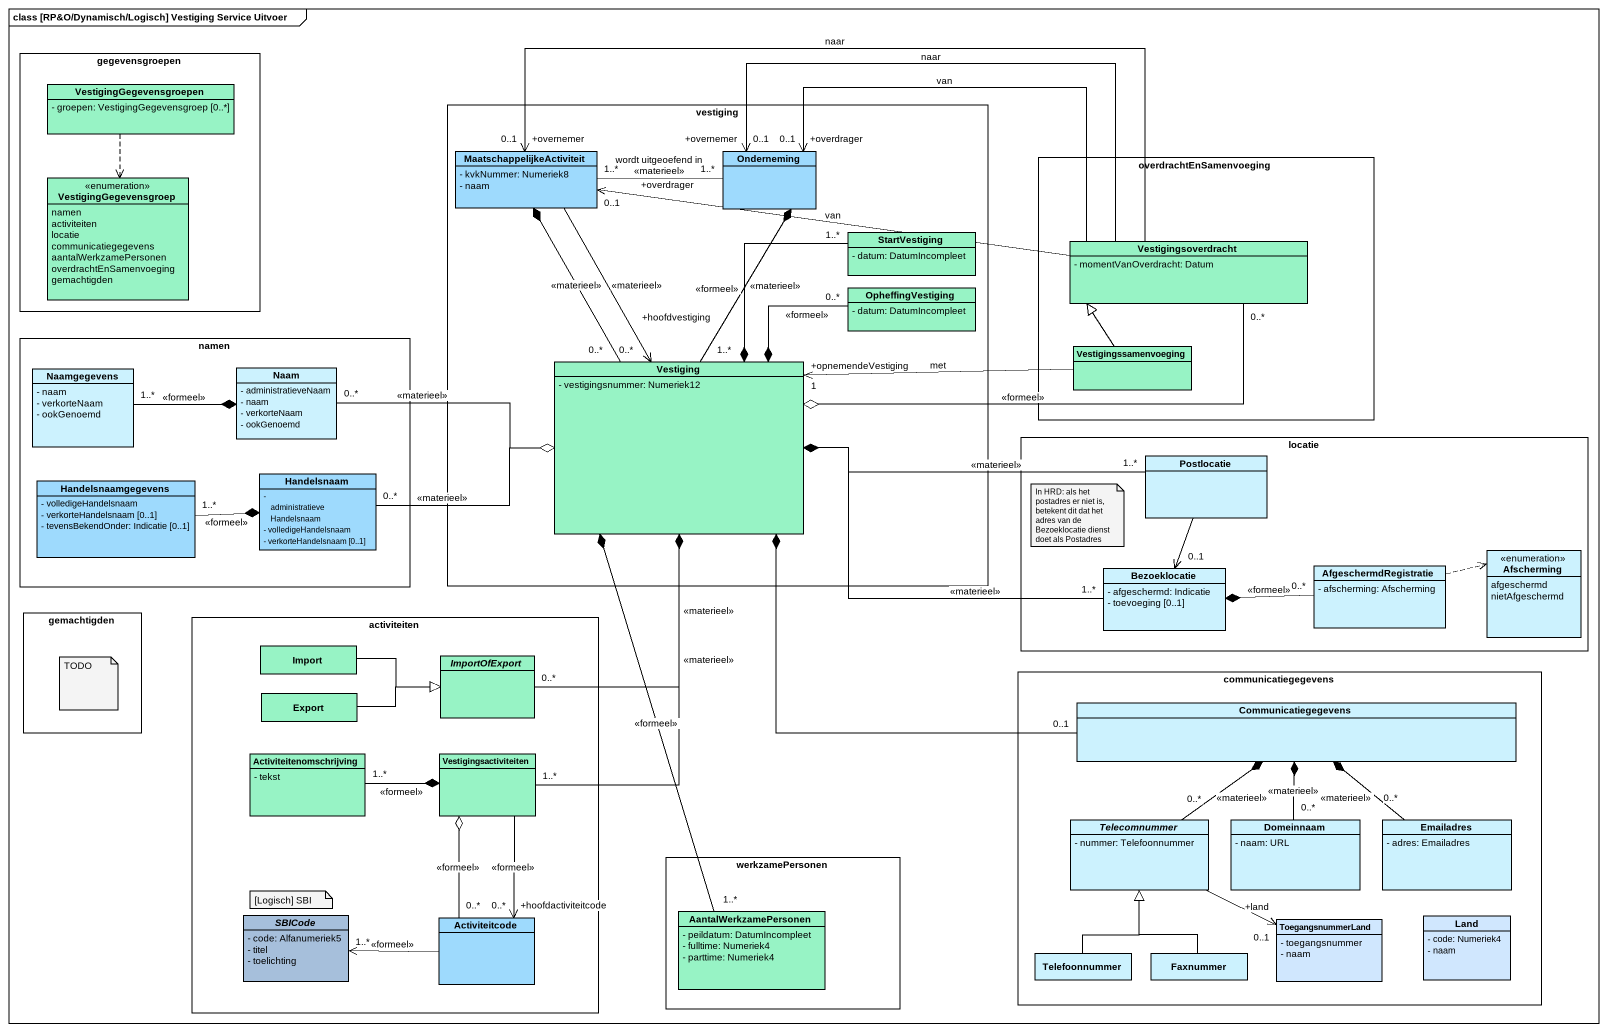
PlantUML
@startuml
mainframe class [RP&O/Dynamisch/Logisch] Vestiging Service Uitvoer
allowmixing
hide circle
hide empty members
skinparam classAttributeIconSize 0
rectangle gegevensgroepen {
  class VestigingGegevensgroepen #97F3C5 {
    - groepen: VestigingGegevensgroep [0..*]
  }
  enum VestigingGegevensgroep #97F3C5 {
    namen
    activiteiten
    locatie
    communicatiegegevens
    aantalWerkzamePersonen
    overdrachtEnSamenvoeging
    gemachtigden
  }
}
rectangle vestiging {
  class MaatschappelijkeActiviteit #9EDAFD {
    - kvkNummer: Numeriek8
    - naam
  }
  class Onderneming #9EDAFD
  class StartVestiging #97F3C5 {
    - datum: DatumIncompleet
  }
  class OpheffingVestiging #97F3C5 {
    - datum: DatumIncompleet
  }
  class Vestiging #97F3C5 {
    - vestigingsnummer: Numeriek12
  }
}
rectangle overdrachtEnSamenvoeging {
  class Vestigingsoverdracht #97F3C5 {
    - momentVanOverdracht: Datum
  }
  class Vestigingssamenvoeging #97F3C5
}
rectangle namen {
  class Naamgegevens #CCF2FE {
    - naam
    - verkorteNaam
    - ookGenoemd
  }
  class Naam #CCF2FE {
    - administratieveNaam
    - naam
    - verkorteNaam
    - ookGenoemd
  }
  class Handelsnaam #9EDAFD {
    - administratieveHandelsnaam
    - volledigeHandelsnaam
    - verkorteHandelsnaam [0..1]
  }
  class Handelsnaamgegevens #9EDAFD {
    - volledigeHandelsnaam
    - verkorteHandelsnaam [0..1]
    - tevensBekendOnder: Indicatie [0..1]
  }
}
rectangle locatie {
  class Postlocatie #CCF2FE
  enum Afscherming #CCF2FE {
    afgeschermd
    nietAfgeschermd
  }
  class Bezoeklocatie #CCF2FE {
    - afgeschermd: Indicatie
    - toevoeging [0..1]
  }
  class AfgeschermdRegistratie #CCF2FE {
    - afscherming: Afscherming
  }
}
rectangle gemachtigden
rectangle activiteiten {
  class Import #97F3C5
  abstract class ImportOfExport #97F3C5
  class Export #97F3C5
  class Activiteitenomschrijving #97F3C5 {
    - tekst
  }
  class Vestigingsactiviteiten #97F3C5
  abstract class SBICode #A6BFDB {
    - code: Alfanumeriek5
    - titel
    - toelichting
  }
  class Activiteitcode #9EDAFD
}
rectangle communicatiegegevens {
  class Communicatiegegevens #CCF2FE
  abstract class Telecomnummer #CCF2FE {
    - nummer: Telefoonnummer
  }
  class Domeinnaam #CCF2FE {
    - naam: URL
  }
  class Emailadres #CCF2FE {
    - adres: Emailadres
  }
  class ToegangsnummerLand #D0E7FE {
    - toegangsnummer
    - naam
  }
  class Land #D0E7FE {
    - code: Numeriek4
    - naam
  }
  class Telefoonnummer #CCF2FE
  class Faxnummer #CCF2FE
}
rectangle werkzamePersonen {
  class AantalWerkzamePersonen #97F3C5 {
    - peildatum: DatumIncompleet
    - fulltime: Numeriek4
    - parttime: Numeriek4
  }
}
VestigingGegevensgroepen ..> VestigingGegevensgroep
MaatschappelijkeActiviteit "1..*" -right- "1..*" Onderneming : wordt uitgeoefend in\n<<materieel>>
MaatschappelijkeActiviteit --> "+hoofdvestiging\n0..*" Vestiging : <<materieel>>
StartVestiging "1..*" --* Vestiging : <<formeel>>
Vestigingsoverdracht -left-> "+overdrager\n0..1" MaatschappelijkeActiviteit : van
Vestigingsoverdracht -left-> "+overnemer\n0..1" MaatschappelijkeActiviteit : naar
Vestigingsoverdracht -left-> "+overdrager\n0..1" Onderneming : van
Vestigingsoverdracht -left-> "+overnemer\n0..1" Onderneming : naar
Vestigingsoverdracht "0..*" -left-o Vestiging : <<formeel>>
OpheffingVestiging "0..*" -left-* Vestiging : <<formeel>>
Vestigingssamenvoeging -up-|> Vestigingsoverdracht
Vestigingssamenvoeging -left-> "+opnemendeVestiging\n1" Vestiging : met
Naamgegevens "1..*" -right-* Naam : <<formeel>>
Naam "0..*" -right-o Vestiging : <<materieel>>
Vestiging "0..*" -up-* MaatschappelijkeActiviteit : <<materieel>>
Vestiging "1..*" -up-* Onderneming : <<materieel>>
Handelsnaam "0..*" -right-o Vestiging : <<materieel>>
Postlocatie "1..*" -left-* Vestiging : <<materieel>>
Postlocatie --> "0..1" Bezoeklocatie
Handelsnaamgegevens "1..*" -right-* Handelsnaam : <<formeel>>
Bezoeklocatie "1..*" -left-* Vestiging : <<materieel>>
AfgeschermdRegistratie .right.> Afscherming
AfgeschermdRegistratie "0..*" -left-* Bezoeklocatie : <<formeel>>
Import -right-|> ImportOfExport
ImportOfExport "0..*" -up-* Vestiging : <<materieel>>
Export -right-|> ImportOfExport
Communicatiegegevens "0..1" -left-* Vestiging
Activiteitenomschrijving "1..*" -right-* Vestigingsactiviteiten : <<formeel>>
Vestigingsactiviteiten "1..*" -up-* Vestiging : <<materieel>>
Vestigingsactiviteiten --> "+hoofdactiviteitcode\n0..*" Activiteitcode : <<formeel>>
Telecomnummer "0..*" -up-* Communicatiegegevens : <<materieel>>
Telecomnummer -right-> "+land\n0..1" ToegangsnummerLand
Domeinnaam "0..*" -up-* Communicatiegegevens : <<materieel>>
Emailadres "0..*" -up-* Communicatiegegevens : <<materieel>>
Activiteitcode "0..*" -up-o Vestigingsactiviteiten : <<formeel>>
Activiteitcode -left-> "1..*" SBICode : <<formeel>>
AantalWerkzamePersonen "1..*" -up-* Vestiging : <<formeel>>
Telefoonnummer -up-|> Telecomnummer
Faxnummer -up-|> Telecomnummer
note as N1
  In HRD: als het postadres er niet is, betekent dit dat het adres van de Bezoeklocatie dienst doet als Postadres
end note
note as N2
  TODO
end note
note as N3
  [Logisch] SBI
end note
@enduml
